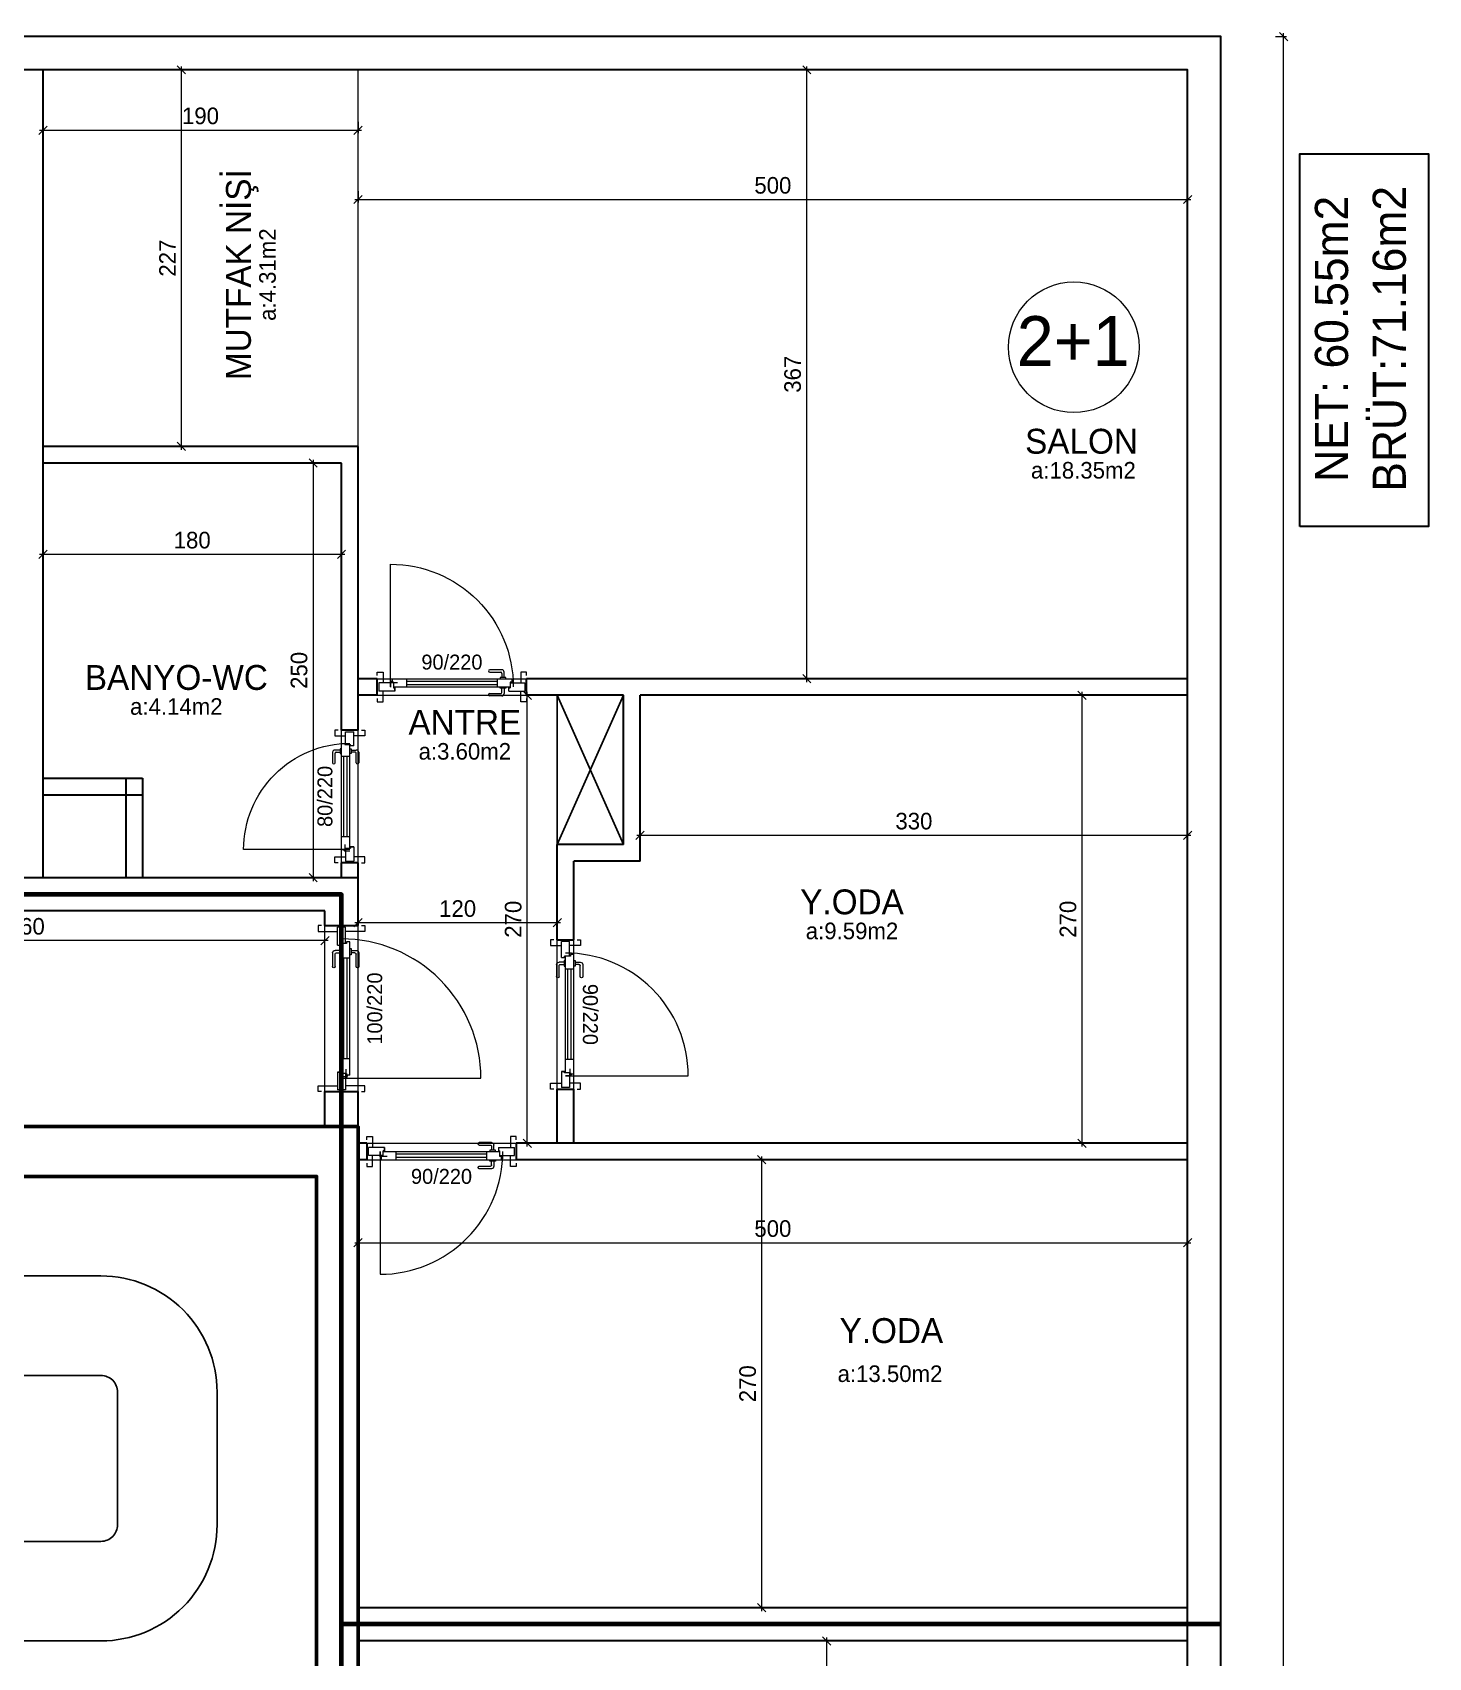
# Model space of a CAD drawing. Header units: centimetres. Extents: x 562865 to 1310255, y -148070 to 32737.
# Drawn here: x 592642 to 593484, y -4132 to -3153 of the extents above; entities that cross this region are included whole.
import ezdxf
from ezdxf.enums import TextEntityAlignment as Align

# ---------------------------------------------------------------- set-up
doc = ezdxf.new("R2010")
doc.units = ezdxf.units.CM
doc.header["$LTSCALE"] = 2.5
doc.layers.get('0').update_dxf_attribs({"color": 86})
for name, color, linetype in [('alan', 7, 'Continuous'), ('kapi-yazi', 7, 'Continuous'), ('mahal', 7, 'Continuous'), ('MERBAS', 231, 'Continuous')]:
    doc.layers.add(name, color=color, linetype=linetype)
for name, color, linetype, lineweight in [('DUVAR', 4, 'Continuous', 30), ('duvar-kesim', 7, 'Continuous', 0), ('GÖRÜNÜŞLER', 96, 'Continuous', 25), ('iç ölçü', 106, 'Continuous', 18), ('kapi', 9, 'Continuous', 0), ('kolon', 1, 'Continuous', 53)]:
    doc.layers.add(name, color=color, linetype=linetype, lineweight=lineweight)
doc.styles.add('PINAR', font='comic.ttf')
doc.dimstyles.new('TEMİZ ÖLÇÜ', dxfattribs={"dimtxt": 10, "dimasz": 5, "dimexe": 1.8, "dimexo": 0.625, "dimgap": 3, "dimtad": 1, "dimdec": 0, "dimrnd": 0.5, "dimzin": 1, "dimdsep": 46, "dimtxsty": 'PINAR', "dimblk": 'OBLIQUE', "dimcen": 0.9, "dimdle": 2, "dimclrd": 256, "dimclre": 256, "dimclrt": 7, "dimadec": 0, "dimazin": 0, "dimtfac": 1, "dimtdec": 0, "dimtofl": 0, "dimtmove": 2, "dimatfit": 2, "dimfxl": 10, "dimfxlon": 1, "dimlwd": -1, "dimlwe": -1, "dimarcsym": 0})

# ---------------------------------------------------------------- blocks, each defined once
blk = doc.blocks.new('_Oblique')
at = {"color": 0, "linetype": 'ByBlock', "lineweight": -2}
blk.add_line((-0.5, -0.5), (0.5, 0.5), dxfattribs=at)
blk = doc.blocks.new('*D282')
at = {"layer": 'Defpoints', "color": 0}
for p in [(593088.55, -4122.19), (593121.05, -4122.19), (593088.55, -4402.19)]:
    blk.add_point(p, dxfattribs=at)
at = {"layer": 'iç ölçü'}
for p, q in [((593116.05, -4122.19), (593122.85, -4122.19)), ((593121.05, -4404.19), (593121.05, -4120.19)), ((593116.05, -4402.19), (593122.85, -4402.19))]:
    blk.add_line(p, q, dxfattribs=at)
at = {"layer": 'iç ölçü', "linetype": 'ByBlock', "xscale": 5, "yscale": 5, "zscale": 5}
for p, rotation in [((593121.05, -4122.19), 90), ((593121.05, -4402.19), 270)]:
    blk.add_blockref('_Oblique', p, dxfattribs=dict(at, rotation=rotation))
at = {"layer": 'iç ölçü', "color": 7, "insert": (593112.61, -4262.19), "char_height": 10, "attachment_point": 5, "rotation": 90, "style": 'PINAR'}
blk.add_mtext('280', dxfattribs=at)
blk = doc.blocks.new('*D250')
at = {"layer": 'Defpoints', "color": 0}
for p in [(593060.27, -3832.19), (593081.9, -3832.19), (593060.27, -4102.19)]:
    blk.add_point(p, dxfattribs=at)
at = {"layer": 'iç ölçü'}
for p, q in [((593076.9, -3832.19), (593083.7, -3832.19)), ((593081.9, -4104.19), (593081.9, -3830.19)), ((593076.9, -4102.19), (593083.7, -4102.19))]:
    blk.add_line(p, q, dxfattribs=at)
at = {"layer": 'iç ölçü', "linetype": 'ByBlock', "xscale": 5, "yscale": 5, "zscale": 5}
for p, rotation in [((593081.9, -3832.19), 90), ((593081.9, -4102.19), 270)]:
    blk.add_blockref('_Oblique', p, dxfattribs=dict(at, rotation=rotation))
at = {"layer": 'iç ölçü', "color": 7, "insert": (593073.42, -3967.19), "char_height": 10, "attachment_point": 5, "rotation": 90, "style": 'PINAR'}
blk.add_mtext('270', dxfattribs=at)
blk = doc.blocks.new('*D251')
at = {"layer": 'Defpoints', "color": 0}
for p in [(593254.37, -3552.19), (593274.98, -3552.19), (593254.37, -3822.19)]:
    blk.add_point(p, dxfattribs=at)
at = {"layer": 'iç ölçü'}
for p, q in [((593269.98, -3552.19), (593276.78, -3552.19)), ((593274.98, -3824.19), (593274.98, -3550.19)), ((593269.98, -3822.19), (593276.78, -3822.19))]:
    blk.add_line(p, q, dxfattribs=at)
at = {"layer": 'iç ölçü', "linetype": 'ByBlock', "xscale": 5, "yscale": 5, "zscale": 5}
for p, rotation in [((593274.98, -3552.19), 90), ((593274.98, -3822.19), 270)]:
    blk.add_blockref('_Oblique', p, dxfattribs=dict(at, rotation=rotation))
at = {"layer": 'iç ölçü', "color": 7, "insert": (593266.5, -3687.19), "char_height": 10, "attachment_point": 5, "rotation": 90, "style": 'PINAR'}
blk.add_mtext('270', dxfattribs=at)
blk = doc.blocks.new('*D252')
at = {"layer": 'Defpoints', "color": 0}
for p in [(593008.58, -3603.2), (593338.58, -3603.2), (593338.58, -3636.53)]:
    blk.add_point(p, dxfattribs=at)
at = {"layer": 'iç ölçü'}
for p, q in [((593008.58, -3631.53), (593008.58, -3638.33)), ((593338.58, -3631.53), (593338.58, -3638.33)), ((593006.58, -3636.53), (593340.58, -3636.53))]:
    blk.add_line(p, q, dxfattribs=at)
at = {"layer": 'iç ölçü', "linetype": 'ByBlock', "xscale": 5, "yscale": 5, "zscale": 5, "rotation": 180}
blk.add_blockref('_Oblique', (593008.58, -3636.53), dxfattribs=at)
at = {"layer": 'iç ölçü', "linetype": 'ByBlock', "xscale": 5, "yscale": 5, "zscale": 5}
blk.add_blockref('_Oblique', (593338.58, -3636.53), dxfattribs=at)
at = {"layer": 'iç ölçü', "color": 7, "insert": (593173.58, -3628.11), "char_height": 10, "attachment_point": 5, "style": 'PINAR'}
blk.add_mtext('330', dxfattribs=at)
blk = doc.blocks.new('*D253')
at = {"layer": 'Defpoints', "color": 0}
for p in [(593082.38, -3175.19), (593109.04, -3175.19), (593082.38, -3542.19)]:
    blk.add_point(p, dxfattribs=at)
at = {"layer": 'iç ölçü'}
for p, q in [((593109.04, -3544.19), (593109.04, -3173.19)), ((593104.04, -3175.19), (593110.84, -3175.19)), ((593104.04, -3542.19), (593110.84, -3542.19))]:
    blk.add_line(p, q, dxfattribs=at)
at = {"layer": 'iç ölçü', "linetype": 'ByBlock', "xscale": 5, "yscale": 5, "zscale": 5}
for p, rotation in [((593109.04, -3175.19), 90), ((593109.04, -3542.19), 270)]:
    blk.add_blockref('_Oblique', p, dxfattribs=dict(at, rotation=rotation))
at = {"layer": 'iç ölçü', "color": 7, "insert": (593100.53, -3358.69), "char_height": 10, "attachment_point": 5, "rotation": 90, "style": 'PINAR'}
blk.add_mtext('367', dxfattribs=at)
blk = doc.blocks.new('*D254')
at = {"layer": 'Defpoints', "color": 0}
for p in [(592838.58, -3202.48), (593338.58, -3202.48), (593338.58, -3253.35)]:
    blk.add_point(p, dxfattribs=at)
at = {"layer": 'iç ölçü'}
for p, q in [((592838.58, -3248.35), (592838.58, -3255.15)), ((593338.58, -3248.35), (593338.58, -3255.15)), ((592836.58, -3253.35), (593340.58, -3253.35))]:
    blk.add_line(p, q, dxfattribs=at)
at = {"layer": 'iç ölçü', "linetype": 'ByBlock', "xscale": 5, "yscale": 5, "zscale": 5, "rotation": 180}
blk.add_blockref('_Oblique', (592838.58, -3253.35), dxfattribs=at)
at = {"layer": 'iç ölçü', "linetype": 'ByBlock', "xscale": 5, "yscale": 5, "zscale": 5}
blk.add_blockref('_Oblique', (593338.58, -3253.35), dxfattribs=at)
at = {"layer": 'iç ölçü', "color": 7, "insert": (593088.58, -3244.88), "char_height": 10, "attachment_point": 5, "style": 'PINAR'}
blk.add_mtext('500', dxfattribs=at)
blk = doc.blocks.new('*D255')
at = {"layer": 'Defpoints', "color": 0}
for p in [(592732.12, -3175.19), (592749.06, -3175.19), (592749.06, -3402.19)]:
    blk.add_point(p, dxfattribs=at)
at = {"layer": 'iç ölçü'}
for p, q in [((592732.12, -3404.19), (592732.12, -3173.19)), ((592737.12, -3175.19), (592730.32, -3175.19)), ((592737.12, -3402.19), (592730.32, -3402.19))]:
    blk.add_line(p, q, dxfattribs=at)
at = {"layer": 'iç ölçü', "linetype": 'ByBlock', "xscale": 5, "yscale": 5, "zscale": 5}
for p, rotation in [((592732.12, -3175.19), 90), ((592732.12, -3402.19), 270)]:
    blk.add_blockref('_Oblique', p, dxfattribs=dict(at, rotation=rotation))
at = {"layer": 'iç ölçü', "color": 7, "insert": (592723.7, -3288.69), "char_height": 10, "attachment_point": 5, "rotation": 90, "style": 'PINAR'}
blk.add_mtext('227', dxfattribs=at)
blk = doc.blocks.new('*D256')
at = {"layer": 'Defpoints', "color": 0}
for p in [(592828.58, -3467.19), (592648.58, -3483.87), (592828.58, -3483.87)]:
    blk.add_point(p, dxfattribs=at)
at = {"layer": 'iç ölçü'}
for p, q in [((592646.58, -3467.19), (592830.58, -3467.19)), ((592648.58, -3472.19), (592648.58, -3465.39)), ((592828.58, -3472.19), (592828.58, -3465.39))]:
    blk.add_line(p, q, dxfattribs=at)
at = {"layer": 'iç ölçü', "linetype": 'ByBlock', "xscale": 5, "yscale": 5, "zscale": 5, "rotation": 180}
blk.add_blockref('_Oblique', (592648.58, -3467.19), dxfattribs=at)
at = {"layer": 'iç ölçü', "linetype": 'ByBlock', "xscale": 5, "yscale": 5, "zscale": 5}
blk.add_blockref('_Oblique', (592828.58, -3467.19), dxfattribs=at)
at = {"layer": 'iç ölçü', "color": 7, "insert": (592738.58, -3458.73), "char_height": 10, "attachment_point": 5, "style": 'PINAR'}
blk.add_mtext('180', dxfattribs=at)
blk = doc.blocks.new('*D257')
at = {"layer": 'Defpoints', "color": 0}
for p in [(592786.11, -3412.19), (592786.11, -3662.19), (592811.5, -3662.19)]:
    blk.add_point(p, dxfattribs=at)
at = {"layer": 'iç ölçü'}
for p, q in [((592806.5, -3412.19), (592813.3, -3412.19)), ((592811.5, -3410.19), (592811.5, -3664.19)), ((592806.5, -3662.19), (592813.3, -3662.19))]:
    blk.add_line(p, q, dxfattribs=at)
at = {"layer": 'iç ölçü', "linetype": 'ByBlock', "xscale": 5, "yscale": 5, "zscale": 5}
for p, rotation in [((592811.5, -3412.19), 90), ((592811.5, -3662.19), 270)]:
    blk.add_blockref('_Oblique', p, dxfattribs=dict(at, rotation=rotation))
at = {"layer": 'iç ölçü', "color": 7, "insert": (592803.03, -3537.19), "char_height": 10, "attachment_point": 5, "rotation": 90, "style": 'PINAR'}
blk.add_mtext('250', dxfattribs=at)
blk = doc.blocks.new('*D258')
at = {"layer": 'Defpoints', "color": 0}
for p in [(592958.58, -3689.22), (592838.58, -3696.57), (592958.58, -3706.5)]:
    blk.add_point(p, dxfattribs=at)
at = {"layer": 'iç ölçü'}
for p, q in [((592836.58, -3689.22), (592960.58, -3689.22)), ((592838.58, -3694.22), (592838.58, -3687.42)), ((592958.58, -3694.22), (592958.58, -3687.42))]:
    blk.add_line(p, q, dxfattribs=at)
at = {"layer": 'iç ölçü', "linetype": 'ByBlock', "xscale": 5, "yscale": 5, "zscale": 5, "rotation": 180}
blk.add_blockref('_Oblique', (592838.58, -3689.22), dxfattribs=at)
at = {"layer": 'iç ölçü', "linetype": 'ByBlock', "xscale": 5, "yscale": 5, "zscale": 5}
blk.add_blockref('_Oblique', (592958.58, -3689.22), dxfattribs=at)
at = {"layer": 'iç ölçü', "color": 7, "insert": (592898.58, -3680.81), "char_height": 10, "attachment_point": 5, "style": 'PINAR'}
blk.add_mtext('120', dxfattribs=at)
blk = doc.blocks.new('*D259')
at = {"layer": 'Defpoints', "color": 0}
for p in [(592933.58, -3552.19), (592940.58, -3552.19), (592933.58, -3822.19)]:
    blk.add_point(p, dxfattribs=at)
at = {"layer": 'iç ölçü'}
for p, q in [((592935.58, -3552.19), (592942.38, -3552.19)), ((592940.58, -3824.19), (592940.58, -3550.19)), ((592935.58, -3822.19), (592942.38, -3822.19))]:
    blk.add_line(p, q, dxfattribs=at)
at = {"layer": 'iç ölçü', "linetype": 'ByBlock', "xscale": 5, "yscale": 5, "zscale": 5}
for p, rotation in [((592940.58, -3552.19), 90), ((592940.58, -3822.19), 270)]:
    blk.add_blockref('_Oblique', p, dxfattribs=dict(at, rotation=rotation))
at = {"layer": 'iç ölçü', "color": 7, "insert": (592932.1, -3687.19), "char_height": 10, "attachment_point": 5, "rotation": 90, "style": 'PINAR'}
blk.add_mtext('270', dxfattribs=at)
blk = doc.blocks.new('fm-door1')
at = {"linetype": 'Continuous'}
for p, q in [((0, 25), (0, -25)), ((100, 25), (0, 25)), ((79.7, 31.8), (79.7, -0.3)), ((84, 27.6), (127.8, 27.6)), ((90, 50), (910, 50)), ((90, 50), (90, 30)), ((100, 30), (90, 30)), ((100, 30), (100, -5)), ((100, 30), (100, -5)), ((100, 0), (900, 0)), ((190, 50), (190, 0)), ((810, 50), (810, 0)), ((910, 30), (900, 30)), ((900, 30), (900, -5)), ((900, 25), (1000, 25)), ((910, 50), (910, 30)), ((1000, 25), (1000, -25)), ((110, -25), (0, -25)), ((100, -5), (110, -5)), ((110, -5), (100, -5)), ((110, -5), (110, -25)), ((110, -25), (110, -5)), ((890, -25), (890, -5)), ((890, -5), (900, -5)), ((890, -25), (1000, -25))]:
    blk.add_line(p, q, dxfattribs=at)
at = {"color": 8, "linetype": 'Continuous'}
for p, q in [((190, 35), (810, 35)), ((190, 15), (810, 15))]:
    blk.add_line(p, q, dxfattribs=at)
at = {"linetype": 'Continuous'}
for points in [[(857.6, 58.1), (857.6, 88.9, 0.414214), (842.4, 104.1), (758.6, 104.1, 1), (758.6, 88.9), (834.8, 88.9, -0.414214), (842.4, 81.3), (842.4, 58.1)], [(857.6, -8.1), (857.6, -38.9, -0.414214), (842.4, -54.1), (758.6, -54.1, -1), (758.6, -38.9), (834.8, -38.9, 0.414214), (842.4, -31.3), (842.4, -8.1)]]:
    blk.add_lwpolyline(points, format="xyb", dxfattribs=at)
for points in [[(869, 50), (869, 58.1), (831, 58.1), (831, 50)], [(869, 0), (869, -8.1), (831, -8.1), (831, 0)]]:
    blk.add_lwpolyline(points, dxfattribs=at)
blk.add_circle((84, 31.8), 4.26, dxfattribs=at)
blk = doc.blocks.new('*D265')
at = {"layer": 'Defpoints', "color": 0}
for p in [(592458.58, -3700.03), (592458.58, -3740.02), (592818.58, -3741.05)]:
    blk.add_point(p, dxfattribs=at)
at = {"layer": 'iç ölçü'}
for p, q in [((592820.58, -3700.03), (592456.58, -3700.03)), ((592458.58, -3705.03), (592458.58, -3698.23)), ((592818.58, -3705.03), (592818.58, -3698.23))]:
    blk.add_line(p, q, dxfattribs=at)
at = {"layer": 'iç ölçü', "linetype": 'ByBlock', "xscale": 5, "yscale": 5, "zscale": 5, "rotation": 180}
blk.add_blockref('_Oblique', (592458.58, -3700.03), dxfattribs=at)
at = {"layer": 'iç ölçü', "linetype": 'ByBlock', "xscale": 5, "yscale": 5, "zscale": 5}
blk.add_blockref('_Oblique', (592818.58, -3700.03), dxfattribs=at)
at = {"layer": 'iç ölçü', "color": 7, "insert": (592638.58, -3691.52), "char_height": 10, "attachment_point": 5, "style": 'PINAR'}
blk.add_mtext('360', dxfattribs=at)
blk = doc.blocks.new('*D347')
at = {"layer": 'Defpoints', "color": 0}
for p in [(592838.58, -3876.3), (593338.58, -3876.3), (593338.58, -3882.18)]:
    blk.add_point(p, dxfattribs=at)
at = {"layer": 'iç ölçü'}
for p, q in [((592838.58, -3877.18), (592838.58, -3883.98)), ((593338.58, -3877.18), (593338.58, -3883.98)), ((592836.58, -3882.18), (593340.58, -3882.18))]:
    blk.add_line(p, q, dxfattribs=at)
at = {"layer": 'iç ölçü', "linetype": 'ByBlock', "xscale": 5, "yscale": 5, "zscale": 5, "rotation": 180}
blk.add_blockref('_Oblique', (592838.58, -3882.18), dxfattribs=at)
at = {"layer": 'iç ölçü', "linetype": 'ByBlock', "xscale": 5, "yscale": 5, "zscale": 5}
blk.add_blockref('_Oblique', (593338.58, -3882.18), dxfattribs=at)
at = {"layer": 'iç ölçü', "color": 7, "insert": (593088.58, -3873.71), "char_height": 10, "attachment_point": 5, "style": 'PINAR'}
blk.add_mtext('500', dxfattribs=at)
blk = doc.blocks.new('*D348')
at = {"layer": 'Defpoints', "color": 0}
for p in [(592648.58, -3202.54), (592838.58, -3202.54), (592838.58, -3211.61)]:
    blk.add_point(p, dxfattribs=at)
at = {"layer": 'iç ölçü'}
for p, q in [((592646.58, -3211.61), (592840.58, -3211.61)), ((592648.58, -3206.61), (592648.58, -3213.41)), ((592838.58, -3206.61), (592838.58, -3213.41))]:
    blk.add_line(p, q, dxfattribs=at)
at = {"layer": 'iç ölçü', "linetype": 'ByBlock', "xscale": 5, "yscale": 5, "zscale": 5, "rotation": 180}
blk.add_blockref('_Oblique', (592648.58, -3211.61), dxfattribs=at)
at = {"layer": 'iç ölçü', "linetype": 'ByBlock', "xscale": 5, "yscale": 5, "zscale": 5}
blk.add_blockref('_Oblique', (592838.58, -3211.61), dxfattribs=at)
at = {"layer": 'iç ölçü', "color": 7, "insert": (592743.58, -3203.01), "char_height": 10, "attachment_point": 5, "style": 'PINAR'}
blk.add_mtext('190', dxfattribs=at)
blk = doc.blocks.new('*D597')
at = {"layer": 'Defpoints', "color": 0}
for p in [(593358.58, -3155.19), (593396.44, -3155.19), (593358.58, -5429.19)]:
    blk.add_point(p, dxfattribs=at)
at = {"layer": 'iç ölçü'}
for p, q in [((593396.44, -5431.19), (593396.44, -3153.19)), ((593391.44, -3155.19), (593398.24, -3155.19)), ((593391.44, -5429.19), (593398.24, -5429.19))]:
    blk.add_line(p, q, dxfattribs=at)
at = {"layer": 'iç ölçü', "linetype": 'ByBlock', "xscale": 5, "yscale": 5, "zscale": 5}
for p, rotation in [((593396.44, -3155.19), 90), ((593396.44, -5429.19), 270)]:
    blk.add_blockref('_Oblique', p, dxfattribs=dict(at, rotation=rotation))
at = {"layer": 'iç ölçü', "color": 7, "insert": (593387.94, -4292.19), "char_height": 10, "attachment_point": 5, "rotation": 90, "style": 'PINAR'}
blk.add_mtext('2274', dxfattribs=at)

msp = doc.modelspace()

# ---------------------------------------------------------------- linework, layer by layer
at = {"layer": 'DUVAR'}
for p, q in [((592648.58, -3175.19), (592648.58, -3662.19)), ((592838.58, -3402.19), (592648.58, -3402.19)), ((592838.58, -3573.16), (592838.58, -3402.19)), ((592828.58, -3412.19), (592648.58, -3412.19)), ((592828.58, -3573.16), (592828.58, -3412.19)), ((592850.13, -3542.19), (592838.58, -3542.19)), ((592850.13, -3552.19), (592850.13, -3542.19)), ((593338.58, -3542.19), (592940.13, -3542.19)), ((592940.13, -3552.19), (592940.13, -3542.19)), ((592850.13, -3552.19), (592838.58, -3552.19)), ((592998.58, -3552.19), (592940.13, -3552.19)), ((592998.58, -3642.19), (592998.58, -3552.19)), ((593008.58, -3652.19), (593008.58, -3552.19)), ((593338.58, -3552.19), (593008.58, -3552.19)), ((592838.58, -3573.16), (592828.58, -3573.16)), ((592648.58, -3602.19), (592708.58, -3602.19)), ((592698.58, -3602.19), (592698.58, -3662.19)), ((592708.58, -3602.19), (592708.58, -3662.19)), ((592648.58, -3612.19), (592708.58, -3612.19)), ((592958.58, -3699.55), (592958.58, -3642.19)), ((592998.58, -3642.19), (592958.58, -3642.19)), ((592828.58, -3662.19), (592828.58, -3653.16)), ((592838.58, -3653.16), (592828.58, -3653.16)), ((592838.58, -3662.19), (592838.58, -3653.16)), ((592968.58, -3699.55), (592968.58, -3652.19)), ((593008.58, -3652.19), (592968.58, -3652.19)), ((592838.58, -3662.19), (592438.58, -3662.19)), ((592838.58, -3691.05), (592838.58, -3662.19)), ((592818.58, -3682.19), (592458.58, -3682.19)), ((592818.58, -3691.05), (592818.58, -3682.19)), ((592818.58, -3691.05), (592838.58, -3691.05)), ((592958.58, -3699.55), (592968.58, -3699.55)), ((592958.58, -3822.19), (592958.58, -3789.55)), ((592958.58, -3789.55), (592968.58, -3789.55)), ((592968.58, -3822.19), (592968.58, -3789.55)), ((592818.58, -3812.19), (592818.58, -3791.05)), ((592818.58, -3791.05), (592838.58, -3791.05)), ((592838.58, -3812.19), (592838.58, -3791.05)), ((592843.86, -3822.19), (592838.58, -3822.19)), ((592843.86, -3822.19), (592843.86, -3832.19)), ((593338.58, -3822.19), (592933.86, -3822.19)), ((592933.86, -3822.19), (592933.86, -3832.19)), ((592843.86, -3832.19), (592838.58, -3832.19)), ((593338.58, -3832.19), (592933.86, -3832.19)), ((593338.58, -4102.19), (592838.58, -4102.19)), ((593338.58, -4122.19), (592838.58, -4122.19))]:
    msp.add_line(p, q, dxfattribs=at)
for points in [[(591918.58, -4142.19), (591918.58, -5429.19), (593358.58, -5429.19), (593358.58, -3155.19), (591918.58, -3155.19), (591918.58, -3992.19)], [(591938.58, -4162.19), (591938.58, -5409.19), (593338.58, -5409.19), (593338.58, -3175.19), (591938.58, -3175.19), (591938.58, -3972.19)]]:
    msp.add_lwpolyline(points, dxfattribs=at)
at = {"layer": 'duvar-kesim'}
for p, q in [((592838.58, -3402.19), (592838.58, -3175.19)), ((592850.13, -3542.19), (592940.13, -3542.19)), ((592850.13, -3552.19), (592940.13, -3552.19)), ((592828.58, -3653.16), (592828.58, -3573.16)), ((592838.58, -3653.16), (592838.58, -3573.16)), ((592818.58, -3791.05), (592818.58, -3691.05)), ((592838.58, -3791.05), (592838.58, -3691.05)), ((592958.58, -3789.55), (592958.58, -3699.55)), ((592968.58, -3789.55), (592968.58, -3699.55)), ((592843.86, -3822.19), (592933.86, -3822.19)), ((592843.86, -3832.19), (592933.86, -3832.19))]:
    msp.add_line(p, q, dxfattribs=at)
at = {"layer": 'GÖRÜNÜŞLER'}
for p, q in [((592958.58, -3642.19), (592958.58, -3552.19)), ((592958.58, -3552.19), (592998.58, -3642.19)), ((592998.58, -3552.19), (592958.58, -3642.19))]:
    msp.add_line(p, q, dxfattribs=at)
at = {"layer": 'GÖRÜNÜŞLER', "lineweight": 30}
msp.add_lwpolyline([(593406.19, -3450.49), (593406.19, -3225.91), (593483.76, -3225.91), (593483.76, -3450.49)], close=True, dxfattribs=at)
at = {"layer": 'iç ölçü'}
msp.add_lwpolyline([(591918.58, -3982.19), (591918.58, -3155.19), (593358.58, -3155.19), (593358.58, -5429.19), (591918.58, -5429.19), (591918.58, -4152.19)], dxfattribs=at)
msp.add_circle((593269.98, -3342.43), 39.38, dxfattribs=at)
at = {"layer": 'kapi'}
for points in [[(592858.13, -3547.19), (592858.13, -3473.19, -0.414214), (592932.13, -3547.19, -0.414214)], [(592833.58, -3645.16), (592769.58, -3645.16, -0.414214), (592833.58, -3581.16, -0.414214)], [(592828.58, -3783.05), (592912.58, -3783.05, 0.414214), (592828.58, -3699.05, 0.414214)], [(592963.58, -3781.55), (593037.58, -3781.55, 0.414214), (592963.58, -3707.55, 0.414214)], [(592851.86, -3827.19), (592851.86, -3901.19, 0.414214), (592925.86, -3827.19, 0.414214)]]:
    msp.add_lwpolyline(points, format="xyb", dxfattribs=at)
for points in [[(592850.13, -3540.19), (592850.13, -3538.19), (592853.63, -3538.19), (592853.63, -3544.69)], [(592940.13, -3540.19), (592940.13, -3538.19), (592936.63, -3538.19), (592936.63, -3544.69)], [(592850.13, -3554.19), (592850.13, -3556.19), (592853.63, -3556.19), (592853.63, -3549.69)], [(592940.13, -3554.19), (592940.13, -3556.19), (592936.63, -3556.19), (592936.63, -3549.69)], [(592826.58, -3573.16), (592824.58, -3573.16), (592824.58, -3576.66), (592831.08, -3576.66)], [(592840.58, -3573.16), (592842.58, -3573.16), (592842.58, -3576.66), (592836.08, -3576.66)], [(592826.58, -3653.16), (592824.58, -3653.16), (592824.58, -3649.66), (592831.08, -3649.66)], [(592840.58, -3653.16), (592842.58, -3653.16), (592842.58, -3649.66), (592836.08, -3649.66)], [(592816.58, -3691.05), (592814.58, -3691.05), (592814.58, -3694.55), (592826.08, -3694.55)], [(592840.58, -3691.05), (592842.58, -3691.05), (592842.58, -3694.55), (592831.08, -3694.55)], [(592956.58, -3699.55), (592954.58, -3699.55), (592954.58, -3703.05), (592961.08, -3703.05)], [(592970.58, -3699.55), (592972.58, -3699.55), (592972.58, -3703.05), (592966.08, -3703.05)], [(592816.58, -3791.05), (592814.58, -3791.05), (592814.58, -3787.55), (592826.08, -3787.55)], [(592840.58, -3791.05), (592842.58, -3791.05), (592842.58, -3787.55), (592831.08, -3787.55)], [(592956.58, -3789.55), (592954.58, -3789.55), (592954.58, -3786.05), (592961.08, -3786.05)], [(592970.58, -3789.55), (592972.58, -3789.55), (592972.58, -3786.05), (592966.08, -3786.05)], [(592843.86, -3820.19), (592843.86, -3818.19), (592847.36, -3818.19), (592847.36, -3824.69)], [(592933.86, -3820.19), (592933.86, -3818.19), (592930.36, -3818.19), (592930.36, -3824.69)], [(592843.86, -3834.19), (592843.86, -3836.19), (592847.36, -3836.19), (592847.36, -3829.69)], [(592933.86, -3834.19), (592933.86, -3836.19), (592930.36, -3836.19), (592930.36, -3829.69)]]:
    msp.add_lwpolyline(points, dxfattribs=at)
at = {"layer": 'kolon', "color": 6, "lineweight": 140}
msp.add_line((593358.58, -4112.19), (592828.58, -4112.19), dxfattribs=at)
msp.add_lwpolyline([(592448.58, -4152.19), (592448.58, -4552.19), (592828.58, -4552.19), (592828.58, -3672.19), (592448.58, -3672.19), (592448.58, -3982.19), (591918.58, -3982.19)], dxfattribs=at)
at = {"layer": 'kolon'}
msp.add_lwpolyline([(592838.58, -4412.19), (592838.58, -3812.19), (592588.58, -3812.19), (592588.58, -3842.19), (592813.58, -3842.19), (592813.58, -4182.19), (592588.58, -4182.19), (592588.58, -4207.19), (592813.58, -4207.19), (592813.58, -4387.19), (592588.58, -4387.19), (592588.58, -4412.19)], close=True, dxfattribs=at)
at = {"layer": 'MERBAS'}
for p, q in [((592588.58, -3842.19), (592813.58, -3842.19)), ((592813.58, -3842.19), (592813.58, -4182.19))]:
    msp.add_line(p, q, dxfattribs=at)
for points in [[(592588.58, -3902.19), (592683.58, -3902.19, -0.414214), (592753.58, -3972.19), (592753.58, -4052.19, -0.414214), (592683.58, -4122.19), (592588.58, -4122.19)], [(592588.58, -3962.19), (592683.58, -3962.19, -0.414214), (592693.58, -3972.19), (592693.58, -4052.19, -0.414214), (592683.58, -4062.19), (592588.58, -4062.19)]]:
    msp.add_lwpolyline(points, format="xyb", dxfattribs=at)

# ---------------------------------------------------------------- block references
at = {"layer": 'kapi', "xscale": 0.08800000000000001, "zscale": 0.08800000000000001}
for p, yscale in [((592851.13, -3547.19), 0.1), ((592844.86, -3827.19), -0.1)]:
    msp.add_blockref('fm-door1', p, dxfattribs=dict(at, yscale=yscale))
at = {"layer": 'kapi'}
for p, xscale, yscale, zscale, rotation in [((592833.58, -3652.16), 0.07799999999997453, 0.09999999999990905, 0.07800000000000001, 90), ((592828.58, -3790.05), -0.09799999999995634, 0.0999999999994543, 0.098, 270), ((592963.58, -3788.55), 0.08800000000021752, -0.09999999999990905, 0.08800000000000001, 90.00004293555034)]:
    msp.add_blockref('fm-door1', p, dxfattribs=dict(at, xscale=xscale, yscale=yscale, zscale=zscale, rotation=rotation))

# ---------------------------------------------------------------- texts
at = {"layer": 'alan', "lineweight": 90, "style": 'PINAR'}
for s, p in [('BRÜT:71.16m2', (593470.12, -3337.33)), ('NET: 60.55m2', (593435.28, -3337.33))]:
    msp.add_text(s, height=20, rotation=90, dxfattribs=at).set_placement(p, align=Align.CENTER)
at = {"layer": 'alan', "style": 'PINAR'}
msp.add_text('a:4.31m2', height=10, rotation=90, dxfattribs=at).set_placement((592788.95, -3298.65), align=Align.CENTER)
for s, p in [('a:18.35m2', (593275.75, -3421.57)), ('a:4.14m2', (592729.02, -3563.95)), ('a:3.60m2', (592902.91, -3590.98)), ('a:9.59m2', (593136.28, -3699.22)), ('a:13.50m2', (593159.17, -3966.12))]:
    msp.add_text(s, height=10, dxfattribs=at).set_placement(p, align=Align.CENTER)
at = {"layer": 'kapi-yazi', "style": 'PINAR'}
for p in [(592895.13, -3532.19), (592888.86, -3842.19)]:
    msp.add_text('90/220', height=9, dxfattribs=at).set_placement(p, align=Align.MIDDLE_CENTER)
for s, rotation, p in [('80/220', 90, (592818.58, -3613.16)), ('100/220', 90, (592848.58, -3741.05)), ('90/220', 270.00005, (592978.58, -3744.55))]:
    msp.add_text(s, height=9, rotation=rotation, dxfattribs=at).set_placement(p, align=Align.MIDDLE_CENTER)
at = {"layer": 'mahal', "style": 'PINAR'}
msp.add_text('MUTFAK NİŞİ', height=15, rotation=90, dxfattribs=at).set_placement((592773.95, -3298.65), align=Align.CENTER)
for s, height, p in [('2+1', 30, (593269.6, -3353.65)), ('SALON', 15, (593274.61, -3406.57)), ('BANYO-WC', 15, (592729.02, -3548.95)), ('ANTRE', 15, (592902.91, -3575.98)), ('Y.ODA', 15, (593136.28, -3684.22)), ('Y.ODA', 15, (593160.01, -3942.63))]:
    msp.add_text(s, height=height, dxfattribs=at).set_placement(p, align=Align.CENTER)

# ---------------------------------------------------------------- dimensions: what is measured, and where the dimension line sits
at = {"layer": 'iç ölçü'}
for base, p1, p2, picture, middle in [((593396.44, -3155.19), (593358.58, -5429.19), (593358.58, -3155.19), '*D597', (593387.94, -4292.19)), ((592732.12, -3175.19), (592749.06, -3402.19), (592749.06, -3175.19), '*D255', (592723.7, -3288.69)), ((593109.04, -3175.19), (593082.38, -3542.19), (593082.38, -3175.19), '*D253', (593100.53, -3358.69)), ((592811.5, -3662.19), (592786.11, -3412.19), (592786.11, -3662.19), '*D257', (592803.03, -3537.19)), ((592940.58, -3552.19), (592933.58, -3822.19), (592933.58, -3552.19), '*D259', (592932.1, -3687.19)), ((593274.98, -3552.19), (593254.37, -3822.19), (593254.37, -3552.19), '*D251', (593266.5, -3687.19)), ((593081.9, -3832.19), (593060.27, -4102.19), (593060.27, -3832.19), '*D250', (593073.42, -3967.19)), ((593121.05, -4122.19), (593088.55, -4402.19), (593088.55, -4122.19), '*D282', (593112.61, -4262.19))]:
    dim = msp.add_linear_dim(base=base, p1=p1, p2=p2, angle=90, dimstyle='TEMİZ ÖLÇÜ', override={"dimfxl": 5, "dimarcsym": 1}, dxfattribs=at)
    dim.commit()
    dim.dimension.update_dxf_attribs({"geometry": picture, "text_midpoint": middle})
for base, p1, p2, picture, middle in [((592838.58, -3211.61), (592648.58, -3202.54), (592838.58, -3202.54), '*D348', (592743.58, -3203.01)), ((593338.58, -3253.35), (592838.58, -3202.48), (593338.58, -3202.48), '*D254', (593088.58, -3244.88)), ((592828.58, -3467.19), (592648.58, -3483.87), (592828.58, -3483.87), '*D256', (592738.58, -3458.73)), ((593338.58, -3636.53), (593008.58, -3603.2), (593338.58, -3603.2), '*D252', (593173.58, -3628.11)), ((592958.58, -3689.22), (592838.58, -3696.57), (592958.58, -3706.5), '*D258', (592898.58, -3680.81)), ((592458.58, -3700.03), (592818.58, -3741.05), (592458.58, -3740.02), '*D265', (592638.58, -3691.52)), ((593338.58, -3882.18), (592838.58, -3876.3), (593338.58, -3876.3), '*D347', (593088.58, -3873.71))]:
    dim = msp.add_linear_dim(base=base, p1=p1, p2=p2, dimstyle='TEMİZ ÖLÇÜ', override={"dimfxl": 5, "dimarcsym": 1}, dxfattribs=at)
    dim.commit()
    dim.dimension.update_dxf_attribs({"geometry": picture, "text_midpoint": middle})

doc.saveas('drawing.dxf')
